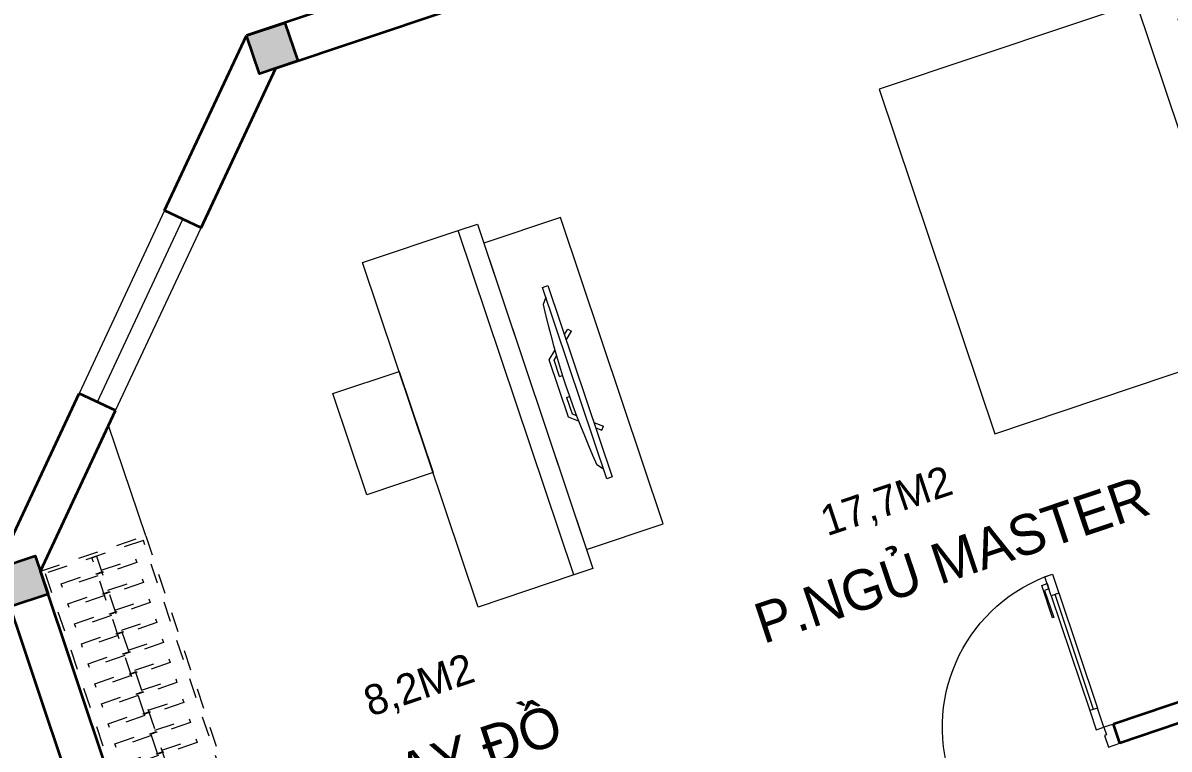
# Model space of a CAD drawing. Header units: metres. Extents: x 568332 to 569219, y 2065964 to 2066430.
# Drawn here: x 568527.2 to 568532.88, y 2066051.61 to 2066055.21 of the extents above; entities that cross this region are included whole.
import ezdxf

# ---------------------------------------------------------------- set-up
doc = ezdxf.new("R2010")
doc.units = ezdxf.units.M
doc.linetypes.add('$AUDIT_BAD_LTYPE2', pattern=[0])
doc.linetypes.add('X-5M-G-MB PHONGNGU$0$HIDDEN2', pattern=[0.1875, 0.125, -0.0625])
doc.layers.get('0').update_dxf_attribs({"linetype": 'CONTINUOUS'})
for name, color, linetype, lineweight in [('-CONCRETE', 1, 'CONTINUOUS', 35), ('-DOOR', 137, 'CONTINUOUS', 9), ('-FURNITURE', 46, 'CONTINUOUS', 9), ('-STEEL1', 1, 'CONTINUOUS', 35), ('-TEXT', 7, 'CONTINUOUS', 15), ('-WALL', 4, 'CONTINUOUS', 35), ('TEXT25', 2, 'CONTINUOUS', 13)]:
    doc.layers.add(name, color=color, linetype=linetype, lineweight=lineweight)
doc.styles.add('T1', font='', dxfattribs={"height": 200})
doc.styles.add('vnavanth', font='', dxfattribs={"width": 0.8})
doc.styles.get('T1').set_extended_font_data('VNgeometric Light')
doc.styles.get('vnavanth').set_extended_font_data('.VnAvantH')

# ---------------------------------------------------------------- blocks, each defined once
blk = doc.blocks.new('A$C8a974c9c')
for p, q in [((1750.087982669494, 2957.416116623174), (1750.087982669657, 2642.58393779996)), ((1592.671893257969, 2800.000027211493), (1907.504072081182, 2800.000027211652)), ((1342.999452652235, 2500.000027214177), (1342.999452652119, 700.000027214177)), ((1750.087982669345, 242.5839378051005), (1750.087982669549, 557.4161166283138)), ((1592.67189325784, 400.0000272168018), (1907.504072081053, 400.0000272166017))]:
    blk.add_line(p, q)
for points in [[(1999.999452652235, 3100.000027209127), (1500.176512686827, 3100.000027209127), (1500.176512686827, 2500.000027214177), (1999.999452652235, 2500.000027214177)], [(1890.999452652235, 2360.000027214177), (1514.499452652235, 2360.000027214177), (1514.499452652148, 1642.500027214177), (1890.999452652148, 1642.500027214177)], [(1890.99945265209, 840.000027214177), (1514.49945265209, 840.000027214177), (1514.499452652148, 1557.500027214177), (1890.999452652148, 1557.500027214177)], [(1999.999452652119, 100.0000272192265), (1500.17651268671, 100.0000272192265), (1500.17651268671, 700.000027214177), (1999.999452652119, 700.000027214177)]]:
    blk.add_lwpolyline(points, close=True)
blk.add_lwpolyline([(1999.999452652235, 2500.000027214177), (-0.0005473477649502456, 2500.000027214177), (-0.0005473478813655674, 700.000027214177), (1999.999452652119, 700.000027214177), (1999.999452652235, 2500.000027214177)])
for centre, radius in [((1750.087982669561, 2800.000027211581), 157.4160894116067), ((1750.087982669561, 2800.000027211581), 82.41608941160666), ((1750.087982669432, 400.0000272166926), 157.4160894116067), ((1750.087982669432, 400.0000272166926), 82.41608941160666)]:
    blk.add_circle(centre, radius)
blk = doc.blocks.new('XR.MB.LM123$0$tvi 1')
blk.add_lwpolyline([(28.54445810673496, -2.291926648467779e-10), (28.54445810673496, -999.9999999999964), (-7.275957614183426e-12, -1000), (0, 0)], close=True)
for points in [[(28.54445810680045, -50.31958968611434), (52.37372755713295, -80.86315460130209)], [(-24.09820395050338, -235.5599978379832), (-39.09879504836863, -251.7939635238108)], [(0, -284.7849796677438), (-39.09879504836863, -251.7939635238108)], [(0, -255.9952397129928), (-24.09820395050338, -235.5599978379832)], [(69.66229681991535, -315.0836646851385), (111.1934016081432, -350.2927865858655), (111.193401608034, -649.712917566063), (69.68611289083492, -684.9110379843005)], [(89.09002233762294, -445.7449799550195), (89.09002233762294, -359.9578938602899), (70.91298945683957, -344.6203678706661)], [(89.09002233762294, -445.7449799550195), (73.49991829216015, -445.7449799550232)], [(89.09002233768115, -554.2550200447404), (89.09002233773936, -640.0421061392371), (70.91298945678864, -655.3796321293303)], [(89.09002233768115, -554.2550200447404), (73.49991829216015, -554.2550200447404)], [(0, -715.2150203320198), (-39.09879504836863, -748.2060364759491)], [(-24.09820395050338, -764.4400021620095), (-39.09879504836863, -748.2060364759491)], [(0, -744.004760287), (-24.09820395050338, -764.4400021620095)], [(28.54445810674224, -949.680410313882), (52.37372755713295, -919.1368453984578)]]:
    blk.add_lwpolyline(points)
blk.add_arc((-4025.16618952866, -499.9999999999964), 4099.025185406737, 354.1310878512652, 5.868912148527433)
blk = doc.blocks.new('*U207')
at = {"linetype": 'X-5M-G-MB PHONGNGU$0$HIDDEN2'}
for points in [[(0, 600.0000000004657), (0, 0), (2028.83003839608, -7.183827039005439e-10), (2028.83003839608, 599.9999999997473)], [(2008.83003839608, 579.9996613716739), (2008.83003839608, 19.99966137167406), (20, 20.00000000046566), (20, 580.0000000004657)], [(2008.83003839608, 286.6991212947561), (2008.83003839608, 313.099121294663), (20, 313.0991212953813), (19.99999859370291, 286.6991212952417)], [(113.7817614636733, 319.1750910408318), (109.4317788550979, 319.1750910408318), (109.4317788550979, 280.441767644881), (113.7817614636733, 280.441767644881)], [(227.7817614636733, 319.1750910407849), (223.4317788550979, 319.1750910407849), (223.4317788550979, 280.4417676448341), (227.7817614636733, 280.4417676448341)], [(341.7817614636733, 319.175091040738), (337.4317788550979, 319.175091040738), (337.4317788550979, 280.4417676447872), (341.7817614636733, 280.4417676447872)], [(455.7817614636733, 319.1750910406911), (451.4317788550979, 319.1750910406911), (451.4317788550979, 280.4417676447403), (455.7817614636733, 280.4417676447403)], [(569.7817614636733, 319.1750910406442), (565.431778855098, 319.1750910406442), (565.431778855098, 280.4417676446934), (569.7817614636733, 280.4417676446934)], [(683.7817614636733, 319.1750910405973), (679.431778855098, 319.1750910405973), (679.431778855098, 280.4417676446465), (683.7817614636733, 280.4417676446465)], [(797.7817614636733, 319.1750910405504), (793.431778855098, 319.1750910405504), (793.431778855098, 280.4417676445996), (797.7817614636733, 280.4417676445996)], [(911.7817614636733, 319.1750910405035), (907.431778855098, 319.1750910405035), (907.431778855098, 280.4417676445527), (911.7817614636733, 280.4417676445527)], [(1025.781761463673, 319.1750910404566), (1021.431778855098, 319.1750910404566), (1021.431778855098, 280.4417676445057), (1025.781761463673, 280.4417676445057)], [(1139.781761463673, 319.1750910404097), (1135.431778855098, 319.1750910404097), (1135.431778855098, 280.4417676444588), (1139.781761463673, 280.4417676444588)], [(1253.781761463673, 319.1750910403628), (1249.431778855098, 319.1750910403628), (1249.431778855098, 280.4417676444119), (1253.781761463673, 280.4417676444119)], [(1367.781761463673, 319.1750910403159), (1363.431778855098, 319.1750910403159), (1363.431778855098, 280.441767644365), (1367.781761463673, 280.441767644365)], [(1481.781761463673, 319.175091040269), (1477.431778855098, 319.175091040269), (1477.431778855098, 280.4417676443181), (1481.781761463673, 280.4417676443181)], [(1595.781761463673, 319.175091040222), (1591.431778855098, 319.175091040222), (1591.431778855098, 280.4417676442712), (1595.781761463673, 280.4417676442712)], [(1709.781761463673, 319.1750910401751), (1705.431778855098, 319.1750910401751), (1705.431778855098, 280.4417676442243), (1709.781761463673, 280.4417676442243)], [(1823.781761463673, 319.1750910401282), (1819.431778855098, 319.1750910401282), (1819.431778855098, 280.4417676441774), (1823.781761463673, 280.4417676441774)], [(1937.781761463673, 319.1750910400813), (1933.431778855098, 319.1750910400813), (1933.431778855098, 280.4417676441305), (1937.781761463673, 280.4417676441305)]]:
    blk.add_lwpolyline(points, close=True, dxfattribs=at)
for points in [[(122.2409142897814, 313.1103512093413), (122.2409142897814, 515.2497102723445), (100.1765458012815, 515.2497102723445), (100.1765458012815, 313.1103512093413)], [(236.2409142897814, 313.1103512092944), (236.2409142897814, 515.2497102722975), (214.1765458012815, 515.2497102722975), (214.1765458012815, 313.1103512092944)], [(350.2409142897814, 313.1103512092475), (350.2409142897814, 515.2497102722507), (328.1765458012815, 515.2497102722507), (328.1765458012815, 313.1103512092475)], [(464.2409142897814, 313.1103512092006), (464.2409142897814, 515.2497102722037), (442.1765458012815, 515.2497102722037), (442.1765458012815, 313.1103512092006)], [(578.2409142897814, 313.1103512091537), (578.2409142897814, 515.2497102721569), (556.1765458012815, 515.2497102721569), (556.1765458012815, 313.1103512091537)], [(692.2409142897814, 313.1103512091068), (692.2409142897814, 515.24971027211), (670.1765458012815, 515.24971027211), (670.1765458012815, 313.1103512091068)], [(806.2409142897814, 313.1103512090599), (806.2409142897814, 515.249710272063), (784.1765458012815, 515.249710272063), (784.1765458012815, 313.1103512090599)], [(920.2409142897814, 313.110351209013), (920.2409142897814, 515.2497102720162), (898.1765458012815, 515.2497102720162), (898.1765458012815, 313.110351209013)], [(1034.240914289781, 313.1103512089661), (1034.240914289781, 515.2497102719692), (1012.176545801281, 515.2497102719692), (1012.176545801281, 313.1103512089661)], [(1148.240914289781, 313.1103512089192), (1148.240914289781, 515.2497102719224), (1126.176545801281, 515.2497102719224), (1126.176545801281, 313.1103512089192)], [(1262.240914289781, 313.1103512088723), (1262.240914289781, 515.2497102718754), (1240.176545801281, 515.2497102718754), (1240.176545801281, 313.1103512088723)], [(1376.240914289781, 313.1103512088254), (1376.240914289781, 515.2497102718285), (1354.176545801281, 515.2497102718285), (1354.176545801281, 313.1103512088254)], [(1490.240914289781, 313.1103512087785), (1490.240914289781, 515.2497102717816), (1468.176545801281, 515.2497102717816), (1468.176545801281, 313.1103512087785)], [(1604.240914289781, 313.1103512087315), (1604.240914289781, 515.2497102717347), (1582.176545801281, 515.2497102717347), (1582.176545801281, 313.1103512087315)], [(1718.240914289781, 313.1103512086846), (1718.240914289781, 515.2497102716878), (1696.176545801281, 515.2497102716878), (1696.176545801281, 313.1103512086846)], [(1832.240914289781, 313.1103512086377), (1832.240914289781, 515.2497102716409), (1810.176545801281, 515.2497102716409), (1810.176545801281, 313.1103512086377)], [(1946.240914289781, 313.1103512085908), (1946.240914289781, 515.2497102715939), (1924.176545801281, 515.2497102715939), (1924.176545801281, 313.1103512085908)], [(100.1765458012815, 286.7103512094345), (100.1765458012815, 92.0852110228024), (122.2409142897814, 92.0852110228024), (122.2409142897814, 286.7103512094345)], [(214.1765458012815, 286.7103512093876), (214.1765458012815, 92.08521102275549), (236.2409142897814, 92.08521102275549), (236.2409142897814, 286.7103512093876)], [(328.1765458012815, 286.7103512093407), (328.1765458012815, 92.08521102270858), (350.2409142897814, 92.08521102270858), (350.2409142897814, 286.7103512093407)], [(442.1765458012815, 286.7103512092938), (442.1765458012815, 92.08521102266168), (464.2409142897814, 92.08521102266168), (464.2409142897814, 286.7103512092938)], [(556.1765458012815, 286.7103512092469), (556.1765458012815, 92.08521102261477), (578.2409142897814, 92.08521102261477), (578.2409142897814, 286.7103512092469)], [(670.1765458012815, 286.7103512092), (670.1765458012815, 92.08521102256786), (692.2409142897814, 92.08521102256786), (692.2409142897814, 286.7103512092)], [(784.1765458012815, 286.7103512091531), (784.1765458012815, 92.08521102252095), (806.2409142897814, 92.08521102252095), (806.2409142897814, 286.7103512091531)], [(898.1765458012815, 286.7103512091062), (898.1765458012815, 92.08521102247404), (920.2409142897814, 92.08521102247404), (920.2409142897814, 286.7103512091062)], [(1012.176545801281, 286.7103512090592), (1012.176545801281, 92.08521102242715), (1034.240914289781, 92.08521102242715), (1034.240914289781, 286.7103512090592)], [(1126.176545801281, 286.7103512090123), (1126.176545801281, 92.08521102238024), (1148.240914289781, 92.08521102238024), (1148.240914289781, 286.7103512090123)], [(1240.176545801281, 286.7103512089654), (1240.176545801281, 92.08521102233333), (1262.240914289781, 92.08521102233333), (1262.240914289781, 286.7103512089654)], [(1354.176545801281, 286.7103512089186), (1354.176545801281, 92.08521102228642), (1376.240914289781, 92.08521102228642), (1376.240914289781, 286.7103512089186)], [(1468.176545801281, 286.7103512088717), (1468.176545801281, 92.0852110222395), (1490.240914289781, 92.0852110222395), (1490.240914289781, 286.7103512088717)], [(1582.176545801281, 286.7103512088247), (1582.176545801281, 92.0852110221926), (1604.240914289781, 92.0852110221926), (1604.240914289781, 286.7103512088247)], [(1696.176545801281, 286.7103512087778), (1696.176545801281, 92.0852110221457), (1718.240914289781, 92.0852110221457), (1718.240914289781, 286.7103512087778)], [(1810.176545801281, 286.7103512087309), (1810.176545801281, 92.08521102209879), (1832.240914289781, 92.08521102209879), (1832.240914289781, 286.7103512087309)], [(1924.176545801281, 286.710351208684), (1924.176545801281, 92.08521102205188), (1946.240914289781, 92.08521102205188), (1946.240914289781, 286.710351208684)]]:
    blk.add_lwpolyline(points, dxfattribs=at)
blk = doc.blocks.new('*U149')
at = {"linetype": '$AUDIT_BAD_LTYPE2'}
for p, q in [((70, 100), (70, 699.9999999999982)), ((90, 699.9999999999982), (90, 100))]:
    blk.add_line(p, q, dxfattribs=at)
for points in [[(50, 699.9999999999982), (90, 699.9999999999982), (90, 799.9999999999982), (50, 799.9999999999982), (50, 699.9999999999982)], [(50, 702.9059272893337), (50, 100)], [(50, 100), (90, 100), (90, 0), (50, 0), (50, 100)]]:
    blk.add_lwpolyline(points)
for points in [[(118.2698876160139, 594.5156181119073), (118.2698876160139, 764.1349438079906), (90, 764.1349438079906), (90, 735.8650561920058), (112.6159100928053, 735.8650561920058), (112.6159100928053, 594.5156181119073)], [(0, 0), (50, 0), (50, -40), (60, -40), (60, -99.99999999999272), (0, -99.99999999999272)], [(899.9999999999982, 1.3252863207713e-28), (849.9999999999982, 1.3252863207713e-28), (849.9999999999982, -40.00000000000001), (839.9999999999982, -40.00000000000001), (839.9999999999982, -99.99999999999272), (899.9999999999982, -99.99999999999272)]]:
    blk.add_lwpolyline(points, close=True)
at = {"linetype": '$AUDIT_BAD_LTYPE2', "ltscale": 0.3}
blk.add_arc((50, 0), 799.9999999999982, 0, 90, dxfattribs=at)
blk = doc.blocks.new('A$C5C575821')
at = {"layer": '-CONCRETE'}
h = blk.add_hatch(color=256, dxfattribs=at)
h.dxf.hatch_style = 1
h.paths.add_polyline_path([(-0.00237559899687767, 200.0000000000146), (-0.00237559899687767, 1.455191522836685e-11), (199.9976244010031, 1.455191522836685e-11), (199.9976244010031, 200.0000000000146)])
blk.add_lwpolyline([(-0.00237559899687767, 1.455191522836685e-11), (199.9976244010031, 1.455191522836685e-11), (199.9976244010031, 200.0000000000146), (-0.00237559899687767, 200.0000000000146)], close=True, dxfattribs=at)
blk = doc.blocks.new('TRUC M6')
at = {"layer": '-WALL'}
for p in [(-199.9976244010031, -200.0000000000146), (1812.847076406091, -2310.147510209412)]:
    blk.add_blockref('A$C5C575821', p, dxfattribs=at)
blk = doc.blocks.new('A$C3F2307D3')
at = {"layer": '-DOOR'}
blk.add_lwpolyline([(3.468671030597761, 16.07899315329269), (3.892814619932324, 16.98458810453303), (3.711695629637688, 17.06941682239994), (3.287552040419541, 16.1638218711596)], close=True, dxfattribs=at)
blk.add_lwpolyline([(3.378111535566859, 16.12140751210973), (3.802255124785006, 17.02700246335007)], dxfattribs=at)
at = {"layer": '-FURNITURE'}
for points in [[(5.166864327620715, 16.97096472210251), (5.26166807836853, 17.00278058066033), (5.83435353229288, 15.29631306836382), (5.739549781545065, 15.264497209806)], [(6.181753238663077, 15.51838044193573), (5.672699501388706, 17.03524045273662), (5.293483936460689, 16.90797682967968), (5.80253767373506, 15.3911168188788)], [(5.041722870315425, 15.77231341390871), (4.71398547035642, 15.66232571098953), (4.545873796683736, 16.16325882822275), (4.873611196642742, 16.27324653114192)]]:
    blk.add_lwpolyline(points, close=True, dxfattribs=at)
for points in [[(5.739549781545065, 15.264497209806), (5.265531028155237, 15.10541791701689), (4.692845574230887, 16.81188542931341), (5.166864327620715, 16.97096472210251)], [(3.617592205875553, 15.45865154545754), (3.43414593662601, 16.00527813890949)]]:
    blk.add_lwpolyline(points, dxfattribs=at)
at = {"layer": '-WALL'}
for p, q in [((3.711695629637688, 17.06941682239994), (4.118069197400473, 17.93707075063139)), ((3.892814619932324, 16.98458810453303), (4.262872664956376, 17.77470424864441)), ((3.892814619932324, 16.98458810453303), (3.711695629637688, 17.06941682239994)), ((2.881082237698138, 15.29596247058362), (3.287552040419541, 16.1638218711596)), ((3.468671030597761, 16.07899315329269), (3.287552040419541, 16.1638218711596)), ((3.096171577111818, 15.28366432362236), (3.468671030597761, 16.07899315329269)), ((3.862857686472125, 12.99912063754164), (3.096171577111818, 15.28366432362236)), ((10.21470898156986, 15.13078316347674), (8.413365171174519, 14.52625750005245)), ((10.15158600709401, 15.00480659748428), (8.44497339730151, 14.43207244505174)), ((8.44497339730151, 14.43207244505174), (8.413365171174519, 14.52625750005245))]:
    blk.add_line(p, q, dxfattribs=at)
for points in [[(4.262872664956376, 17.77470424864441), (5.117464928422123, 18.06132971029729), (5.053833211306483, 18.25093721179292), (4.118069197400473, 17.93707075063139)], [(6.549106013844721, 13.79513657931238), (3.8946735446807, 12.90431688795798), (3.97400555817876, 12.66792620788328), (3.784398056799546, 12.60429449076764), (2.881082237698138, 15.29596247058362)]]:
    blk.add_lwpolyline(points, dxfattribs=at)
at = {"layer": '-DOOR', "xscale": -0.001, "yscale": 0.001, "zscale": 0.001, "rotation": 18.55160043506258}
blk.add_blockref('*U149', (8.413365171174519, 14.52625750005245), dxfattribs=at)
at = {"layer": '-FURNITURE', "xscale": 0.001, "yscale": 0.001, "zscale": 0.001, "rotation": 18.55160043506258}
blk.add_blockref('A$C8a974c9c', (8.048016358166933, 15.30084433010779), dxfattribs=at)
at = {"layer": '-FURNITURE', "extrusion": (0, 0, -1)}
for name, p, xscale, yscale, zscale, rotation in [('XR.MB.LM123$0$tvi 1', (-5.929509382578544, 15.75016076513566), -0.001, 0.001, 0.001, 161.4520892873518), ('*U207', (-3.617592205875553, 15.45865154545754), 0.0009166666666659738, 0.0009166666666659738, -0.000916666666665974, 251.4483995649375)]:
    blk.add_blockref(name, p, dxfattribs=dict(at, xscale=xscale, yscale=yscale, zscale=zscale, rotation=rotation))
at = {"layer": '-STEEL1', "xscale": -0.001, "yscale": 0.001, "zscale": 0.001, "rotation": 198.5516004350626}
blk.add_blockref('TRUC M6', (3.134321456192993, 15.16998668620363), dxfattribs=at)
at = {"layer": '-TEXT', "color": 2, "style": 'vnavanth'}
for s, p in [('p.ngñ MASTER', (6.679224313586019, 14.92202418507077)), ('thay ®å', (4.572408155887388, 14.0617812781129))]:
    blk.add_text(s, height=0.1999591899200177, rotation=18.55160435106437, dxfattribs=at).set_placement(p)
at = {"layer": 'TEXT25', "style": 'T1'}
for s, p in [('17,7M2', (6.994394742883742, 15.45549671212211)), ('8,2M2', (4.730830015498213, 14.56152389408089))]:
    blk.add_text(s, height=0.15, rotation=18.55160435106437, dxfattribs=at).set_placement(p)

msp = doc.modelspace()

# ---------------------------------------------------------------- block references
msp.add_blockref('A$C3F2307D3', (568524.1932675531, 2066037.206617298))

doc.saveas('drawing.dxf')
